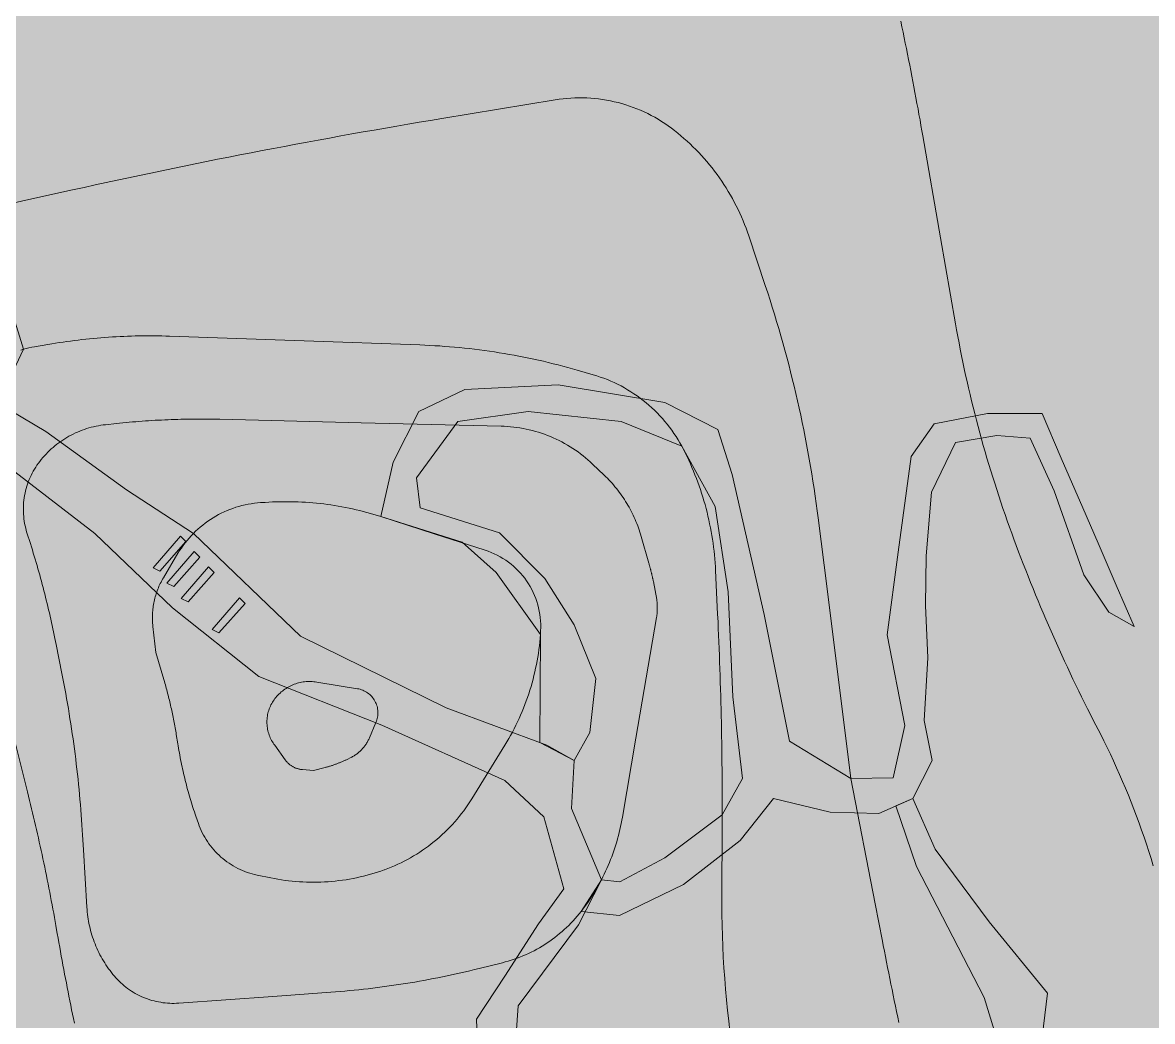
# Model space of a CAD drawing. Header units: metres. Extents: x 68582 to 69192, y 19191 to 19633.
# Drawn here: x 68859.64 to 68888.46, y 19344.34 to 19369.8 of the extents above; entities that cross this region are included whole.
import ezdxf

# ---------------------------------------------------------------- set-up
doc = ezdxf.new("R2010")
doc.units = ezdxf.units.M
doc.layers.get('0').update_dxf_attribs({"lineweight": 15})
doc.layers.add('Kasvillisuus', color=7, linetype='Continuous', lineweight=5)
doc.layers.add('None', color=7, linetype='Continuous', lineweight=5)

msp = doc.modelspace()

# ---------------------------------------------------------------- hatches: boundary and pattern name
at = {"true_color": 0xd1f0d1, "transparency": 33554687}
msp.add_hatch(color=254, dxfattribs=at).paths.add_polyline_path([(68588.122, 19191.443), (69192.296, 19191.443), (69192.296, 19628.232), (68588.122, 19628.232)], flags=0)
at = {"layer": 'Kasvillisuus', "true_color": 0xffffff, "transparency": 33554687}
for points in [[(68858.682, 19372.712), (68858.95, 19368.858), (68858.819, 19364.203), (68859.667, 19361.473), (68859.007, 19360.102), (68860.232, 19359.373), (68862.296, 19357.89), (68863.997, 19356.777), (68866.732, 19354.156), (68870.444, 19352.332), (68873.015, 19351.378), (68873.714, 19350.99), (68873.639, 19349.761), (68874.405, 19347.949), (68873.819, 19346.799), (68872.278, 19344.732), (68872.204, 19343.636), (68872.845, 19342.728), (68872.591, 19341.578), (68871.793, 19341.761), (68871.941, 19342.51), (68871.257, 19343.484), (68871.219, 19344.392), (68871.941, 19345.488), (68872.797, 19346.821), (68873.447, 19347.718), (68872.939, 19349.553), (68871.941, 19350.479), (68868.808, 19351.889), (68865.666, 19353.129), (68863.468, 19354.884), (68861.483, 19356.777), (68859.025, 19358.665), (68857.524, 19360.125), (68857.716, 19363.158), (68857.168, 19364.708), (68856.19, 19365.697), (68856.927, 19367.682), (68857.028, 19369.409), (68856.783, 19372.194)], [(68887.347, 19354.771), (68887.993, 19354.403), (68887.535, 19355.46), (68887.074, 19356.527), (68886.681, 19357.434), (68886.135, 19358.697), (68885.643, 19359.832), (68884.254, 19359.832), (68882.893, 19359.572), (68882.309, 19358.737), (68881.972, 19356.303), (68881.689, 19354.196), (68882.141, 19351.877), (68881.85, 19350.545), (68880.77, 19350.53), (68879.201, 19351.479), (68878.557, 19354.71), (68877.738, 19358.28), (68877.378, 19359.427), (68876.023, 19360.113), (68873.306, 19360.567), (68870.925, 19360.45), (68869.748, 19359.882), (68869.09, 19358.596), (68868.781, 19357.207), (68870.854, 19356.553), (68871.721, 19355.779), (68872.849, 19354.2), (68872.838, 19351.444), (68873.714, 19350.99), (68874.112, 19351.705), (68874.266, 19353.083), (68873.714, 19354.446), (68872.959, 19355.626), (68871.807, 19356.792), (68869.779, 19357.434), (68869.687, 19358.198), (68870.744, 19359.635), (68872.535, 19359.882), (68874.909, 19359.635), (68876.456, 19359), (68877.31, 19357.467), (68877.634, 19355.289), (68877.757, 19352.609), (68878.002, 19350.53), (68877.486, 19349.605), (68876.023, 19348.505), (68874.878, 19347.892), (68874.405, 19347.949), (68873.888, 19347.138), (68874.863, 19347.035), (68876.501, 19347.831), (68877.941, 19348.949), (68878.798, 19350.021), (68880.237, 19349.669), (68881.478, 19349.638), (68882.351, 19350.021), (68882.841, 19350.99), (68882.637, 19352.004), (68882.733, 19353.604), (68882.672, 19354.936), (68882.687, 19356.207), (68882.825, 19357.83), (68883.437, 19359.099), (68884.494, 19359.27), (68885.337, 19359.208), (68885.949, 19357.861), (68886.707, 19355.719)], [(68883.534, 19330.867), (68884.434, 19329.712), (68886.043, 19329.741), (68886.35, 19331.686), (68886.272, 19335.091), (68885.594, 19340.284), (68884.164, 19344.949), (68882.44, 19348.287), (68881.914, 19349.829), (68882.351, 19350.021), (68882.917, 19348.73), (68884.294, 19346.875), (68885.782, 19345.06), (68885.51, 19342.817), (68886.307, 19339.813), (68887.223, 19336.33), (68888.001, 19334.601), (68889.326, 19336.474), (68891.168, 19338.226), (68891.228, 19338.202), (68891.214, 19336.56), (68889.845, 19335.292), (68888.606, 19333.852), (68888.03, 19330.867), (68887.713, 19326.591), (68887.891, 19321.705), (68886.542, 19320.527), (68886.301, 19323.248), (68886.042, 19326.821), (68885.091, 19328.55), (68883.534, 19329.564), (68882.612, 19331.069)]]:
    msp.add_hatch(color=7, dxfattribs=at).paths.add_polyline_path(points, flags=0)
at = {"layer": 'None', "linetype": 'Continuous', "lineweight": 0, "true_color": 0xffffff, "transparency": 33554687}
msp.add_hatch(color=7, dxfattribs=at).paths.add_polyline_path([(68879.399, 19311.633), (68877.798, 19310.371), (68875.792, 19308.805), (68875.183, 19308.335), (68868.104, 19303.063), (68867.094, 19302.335), (68865.513, 19301.236), (68863.895, 19300.192), (68862.242, 19299.205), (68860.556, 19298.275), (68858.839, 19297.403), (68856.656, 19296.384), (68854.442, 19295.434), (68852.198, 19294.554), (68849.929, 19293.745), (68849.864, 19293.723), (68845.214, 19292.203), (68840.531, 19290.782), (68838.893, 19290.304), (68827.439, 19286.983), (68826.59, 19286.739), (68821.688, 19285.417), (68816.744, 19284.263), (68815.47, 19283.988), (68814.416, 19283.778), (68813.356, 19283.6), (68812.292, 19283.453), (68811.223, 19283.34), (68810.152, 19283.258), (68809.079, 19283.209), (68808.004, 19283.193), (68805.891, 19283.193), (68805.754, 19283.195), (68805.617, 19283.202), (68805.481, 19283.214), (68805.345, 19283.23), (68805.209, 19283.251), (68805.075, 19283.277), (68804.941, 19283.307), (68804.809, 19283.342), (68804.677, 19283.381), (68804.548, 19283.425), (68804.419, 19283.473), (68804.293, 19283.525), (68804.168, 19283.582), (68804.045, 19283.643), (68803.925, 19283.708), (68803.807, 19283.777), (68803.691, 19283.85), (68803.578, 19283.927), (68803.467, 19284.008), (68803.359, 19284.093), (68803.254, 19284.181), (68803.153, 19284.273), (68803.054, 19284.368), (68802.592, 19284.844), (68802.145, 19285.334), (68801.712, 19285.837), (68801.295, 19286.353), (68800.893, 19286.881), (68800.674, 19287.178), (68800.48, 19287.45), (68800.295, 19287.729), (68800.119, 19288.013), (68799.953, 19288.303), (68799.795, 19288.598), (68799.648, 19288.897), (68799.51, 19289.202), (68799.382, 19289.511), (68799.264, 19289.823), (68799.156, 19290.14), (68799.059, 19290.46), (68798.971, 19290.782), (68797.019, 19298.503), (68795.08, 19298.013), (68797.062, 19290.175), (68797.161, 19289.809), (68797.271, 19289.446), (68797.394, 19289.088), (68797.527, 19288.733), (68797.672, 19288.383), (68797.829, 19288.038), (68797.996, 19287.698), (68798.174, 19287.364), (68798.363, 19287.035), (68798.563, 19286.713), (68798.773, 19286.398), (68798.992, 19286.089), (68799.082, 19285.967), (68799.602, 19285.284), (68800.142, 19284.616), (68800.702, 19283.965), (68801.282, 19283.331), (68801.88, 19282.714), (68802.007, 19282.591), (68802.139, 19282.472), (68802.274, 19282.358), (68802.414, 19282.248), (68802.557, 19282.144), (68802.704, 19282.044), (68802.854, 19281.949), (68803.007, 19281.86), (68803.163, 19281.775), (68803.321, 19281.696), (68803.483, 19281.623), (68803.647, 19281.555), (68803.813, 19281.493), (68803.981, 19281.436), (68804.151, 19281.386), (68804.322, 19281.341), (68804.495, 19281.302), (68804.67, 19281.269), (68804.845, 19281.241), (68805.021, 19281.22), (68805.198, 19281.205), (68805.375, 19281.196), (68805.552, 19281.193), (68807.697, 19281.193), (68808.919, 19281.212), (68810.141, 19281.267), (68811.36, 19281.36), (68812.576, 19281.489), (68813.787, 19281.656), (68814.993, 19281.859), (68816.192, 19282.098), (68817.096, 19282.293), (68822.18, 19283.474), (68827.223, 19284.816), (68827.979, 19285.03), (68839.523, 19288.35), (68841.061, 19288.799), (68845.823, 19290.25), (68850.549, 19291.815), (68852.887, 19292.661), (68855.198, 19293.576), (68857.481, 19294.56), (68859.732, 19295.613), (68861.503, 19296.512), (68863.242, 19297.472), (68864.947, 19298.49), (68866.616, 19299.567), (68868.246, 19300.7), (68869.221, 19301.403), (68874.194, 19305.069), (68879.086, 19308.84), (68880, 19309.56), (68880, 19309.552), (68880.367, 19309.849), (68880.637, 19310.062), (68880.634, 19310.066), (68880.638, 19310.069), (68887.29, 19315.91), (68893.09, 19323.03), (68893.83, 19325.93), (68893.21, 19337.69), (68892.49, 19348.09), (68892.03, 19350.11), (68888.65, 19357.92), (68887.12, 19378.3), (68885.126, 19378.15), (68886.681, 19357.434), (68890.121, 19349.485), (68890.506, 19347.797), (68891.214, 19337.569), (68891.817, 19326.129), (68891.261, 19323.951), (68885.845, 19317.303), (68881.465, 19313.457), (68880.681, 19313.245), (68876.686, 19315.146), (68863.424, 19324.347), (68855.05, 19328.678), (68851.745, 19329.863), (68851.07, 19327.98), (68854.25, 19326.84), (68862.39, 19322.63), (68862.85, 19322.311), (68862.718, 19321.246), (68863.869, 19321.246), (68863.951, 19321.547), (68875.68, 19313.41), (68879.4, 19311.64), (68879.48, 19311.539), (68879.475, 19311.537)], flags=0)

# ---------------------------------------------------------------- linework, layer by layer
at = {"layer": 'Kasvillisuus', "color": 7, "true_color": 0xffffff, "transparency": 33554687}
for points in [[(68858.819, 19364.203), (68859.667, 19361.473), (68859.007, 19360.102), (68860.232, 19359.373), (68862.296, 19357.89), (68863.997, 19356.777), (68866.732, 19354.156), (68870.444, 19352.332), (68873.015, 19351.378), (68873.714, 19350.99), (68873.639, 19349.761), (68874.405, 19347.949), (68873.819, 19346.799), (68872.278, 19344.732), (68872.204, 19343.636)], [(68871.257, 19343.484), (68871.219, 19344.392), (68871.941, 19345.488), (68872.797, 19346.821), (68873.447, 19347.718), (68872.939, 19349.553), (68871.941, 19350.479), (68868.808, 19351.889), (68865.666, 19353.129), (68863.468, 19354.884), (68861.483, 19356.777), (68859.025, 19358.665)], [(68886.301, 19323.248), (68886.042, 19326.821), (68885.091, 19328.55), (68883.534, 19329.564), (68882.612, 19331.069), (68883.534, 19330.867), (68884.434, 19329.712), (68886.043, 19329.741), (68886.35, 19331.686), (68886.272, 19335.091), (68885.594, 19340.284), (68884.164, 19344.949), (68882.44, 19348.287), (68881.914, 19349.829), (68882.351, 19350.021), (68882.917, 19348.73), (68884.294, 19346.875), (68885.782, 19345.06), (68885.51, 19342.817), (68886.307, 19339.813), (68887.223, 19336.33), (68888.001, 19334.601), (68889.326, 19336.474)]]:
    msp.add_lwpolyline(points, dxfattribs=at)
msp.add_lwpolyline([(68887.347, 19354.771), (68887.993, 19354.403), (68887.535, 19355.46), (68887.074, 19356.527), (68886.681, 19357.434), (68886.135, 19358.697), (68885.643, 19359.832), (68884.254, 19359.832), (68882.893, 19359.572), (68882.309, 19358.737), (68881.972, 19356.303), (68881.689, 19354.196), (68882.141, 19351.877), (68881.85, 19350.545), (68880.77, 19350.53), (68879.201, 19351.479), (68878.557, 19354.71), (68877.738, 19358.28), (68877.378, 19359.427), (68876.023, 19360.113), (68873.306, 19360.567), (68870.925, 19360.45), (68869.748, 19359.882), (68869.09, 19358.596), (68868.781, 19357.207), (68870.854, 19356.553), (68871.721, 19355.779), (68872.849, 19354.2), (68872.838, 19351.444), (68873.714, 19350.99), (68874.112, 19351.705), (68874.266, 19353.083), (68873.714, 19354.446), (68872.959, 19355.626), (68871.807, 19356.792), (68869.779, 19357.434), (68869.687, 19358.198), (68870.744, 19359.635), (68872.535, 19359.882), (68874.909, 19359.635), (68876.456, 19359), (68877.31, 19357.467), (68877.634, 19355.289), (68877.757, 19352.609), (68878.002, 19350.53), (68877.486, 19349.605), (68876.023, 19348.505), (68874.878, 19347.892), (68874.405, 19347.949), (68873.888, 19347.138), (68874.863, 19347.035), (68876.501, 19347.831), (68877.941, 19348.949), (68878.798, 19350.021), (68880.237, 19349.669), (68881.478, 19349.638), (68882.351, 19350.021), (68882.841, 19350.99), (68882.637, 19352.004), (68882.733, 19353.604), (68882.672, 19354.936), (68882.687, 19356.207), (68882.825, 19357.83), (68883.437, 19359.099), (68884.494, 19359.27), (68885.337, 19359.208), (68885.949, 19357.861), (68886.707, 19355.719)], close=True, dxfattribs=at)
at = {"layer": 'None', "color": 7, "linetype": 'Continuous', "lineweight": 5, "transparency": 33554687}
for points in [[(68882.041, 19369.833), (68882.07, 19369.694), (68882.099, 19369.554), (68882.128, 19369.415), (68882.156, 19369.275), (68882.184, 19369.137), (68882.212, 19368.997), (68882.24, 19368.857), (68882.268, 19368.717), (68882.295, 19368.577), (68882.322, 19368.437), (68882.349, 19368.297), (68882.375, 19368.159), (68882.402, 19368.019), (68882.428, 19367.879), (68882.454, 19367.738), (68882.48, 19367.598), (68882.505, 19367.458), (68882.531, 19367.318), (68882.555, 19367.179), (68882.58, 19367.038), (68882.601, 19366.916), (68883.055, 19364.315), (68883.437, 19362.125), (68883.465, 19361.966), (68883.495, 19361.801), (68883.526, 19361.636), (68883.558, 19361.471), (68883.591, 19361.306), (68883.625, 19361.142), (68883.659, 19360.977), (68883.695, 19360.813), (68883.731, 19360.649), (68883.769, 19360.485), (68883.807, 19360.322), (68883.846, 19360.158), (68883.886, 19359.995), (68883.927, 19359.832), (68883.969, 19359.669), (68884.011, 19359.506), (68884.055, 19359.344), (68884.099, 19359.182), (68884.145, 19359.02), (68884.191, 19358.859), (68884.238, 19358.697), (68884.286, 19358.536), (68884.335, 19358.375), (68884.384, 19358.215), (68884.435, 19358.055), (68884.486, 19357.895), (68884.538, 19357.735), (68884.592, 19357.575), (68884.646, 19357.416), (68884.7, 19357.258), (68884.756, 19357.099), (68884.815, 19356.935), (68884.869, 19356.785), (68884.927, 19356.627), (68884.986, 19356.469), (68885.045, 19356.312), (68885.105, 19356.154), (68885.165, 19355.998), (68885.227, 19355.841), (68885.289, 19355.684), (68885.351, 19355.528), (68885.414, 19355.372), (68885.477, 19355.216), (68885.542, 19355.061), (68885.606, 19354.906), (68885.672, 19354.75), (68885.738, 19354.595), (68885.805, 19354.441), (68885.872, 19354.287), (68885.94, 19354.133), (68886.009, 19353.979), (68886.077, 19353.826), (68886.147, 19353.673), (68886.218, 19353.52), (68886.289, 19353.368), (68886.36, 19353.215), (68886.432, 19353.063), (68886.505, 19352.911), (68886.578, 19352.76), (68886.652, 19352.609), (68886.727, 19352.458), (68886.802, 19352.308), (68886.878, 19352.157), (68886.958, 19352.001), (68887.13, 19351.665), (68887.218, 19351.492), (68887.302, 19351.321), (68887.385, 19351.15), (68887.466, 19350.977), (68887.545, 19350.804), (68887.623, 19350.63), (68887.699, 19350.455), (68887.773, 19350.28), (68887.846, 19350.104), (68887.917, 19349.927), (68887.986, 19349.749), (68888.054, 19349.571), (68888.119, 19349.392), (68888.184, 19349.213), (68888.246, 19349.033), (68888.307, 19348.852), (68888.366, 19348.671), (68888.423, 19348.489), (68888.478, 19348.307)], [(68857.168, 19364.708), (68860.875, 19365.525), (68861.212, 19365.599), (68861.49, 19365.661), (68861.773, 19365.723), (68862.056, 19365.784), (68862.342, 19365.845), (68862.625, 19365.905), (68862.909, 19365.965), (68863.192, 19366.024), (68863.478, 19366.084), (68863.762, 19366.142), (68864.046, 19366.2), (68864.33, 19366.257), (68864.616, 19366.315), (68864.901, 19366.371), (68865.185, 19366.427), (68865.469, 19366.482), (68865.756, 19366.538), (68866.041, 19366.592), (68866.325, 19366.646), (68866.612, 19366.7), (68866.897, 19366.754), (68867.182, 19366.806), (68867.467, 19366.858), (68867.755, 19366.91), (68868.04, 19366.961), (68868.325, 19367.012), (68868.61, 19367.062), (68868.898, 19367.113), (68869.184, 19367.162), (68869.469, 19367.21), (68869.755, 19367.259), (68870.043, 19367.307), (68870.335, 19367.355), (68873.226, 19367.831), (68873.326, 19367.846), (68873.427, 19367.859), (68873.527, 19367.869), (68873.628, 19367.876), (68873.729, 19367.881), (68873.83, 19367.883), (68873.931, 19367.882), (68874.032, 19367.879), (68874.133, 19367.873), (68874.234, 19367.865), (68874.334, 19367.854), (68874.434, 19367.84), (68874.534, 19367.824), (68874.633, 19367.806), (68874.732, 19367.784), (68874.83, 19367.76), (68874.928, 19367.734), (68875.025, 19367.705), (68875.121, 19367.674), (68875.216, 19367.64), (68875.31, 19367.603), (68875.404, 19367.565), (68875.496, 19367.523), (68875.587, 19367.48), (68875.677, 19367.434), (68875.766, 19367.386), (68875.854, 19367.335), (68875.94, 19367.283), (68876.025, 19367.228), (68876.108, 19367.17), (68876.19, 19367.111), (68876.27, 19367.05), (68876.352, 19366.984), (68876.432, 19366.918), (68876.511, 19366.85), (68876.589, 19366.78), (68876.665, 19366.709), (68876.74, 19366.637), (68876.814, 19366.564), (68876.887, 19366.489), (68876.958, 19366.412), (68877.027, 19366.335), (68877.095, 19366.256), (68877.162, 19366.176), (68877.228, 19366.095), (68877.291, 19366.012), (68877.354, 19365.929), (68877.414, 19365.844), (68877.474, 19365.758), (68877.531, 19365.671), (68877.587, 19365.584), (68877.642, 19365.495), (68877.695, 19365.405), (68877.746, 19365.314), (68877.795, 19365.222), (68877.843, 19365.13), (68877.889, 19365.036), (68877.934, 19364.942), (68877.976, 19364.847), (68878.017, 19364.751), (68878.056, 19364.654), (68878.094, 19364.557), (68878.129, 19364.459), (68878.163, 19364.362), (68878.585, 19363.095), (68878.647, 19362.908), (68878.705, 19362.727), (68878.762, 19362.546), (68878.819, 19362.364), (68878.874, 19362.183), (68878.928, 19362.001), (68878.98, 19361.818), (68879.032, 19361.635), (68879.083, 19361.452), (68879.132, 19361.268), (68879.181, 19361.084), (68879.228, 19360.9), (68879.274, 19360.716), (68879.319, 19360.531), (68879.363, 19360.346), (68879.405, 19360.16), (68879.447, 19359.975), (68879.487, 19359.789), (68879.527, 19359.603), (68879.565, 19359.417), (68879.602, 19359.23), (68879.638, 19359.044), (68879.672, 19358.857), (68879.706, 19358.669), (68879.738, 19358.482), (68879.77, 19358.294), (68879.8, 19358.107), (68879.829, 19357.919), (68879.856, 19357.731), (68879.883, 19357.542), (68879.909, 19357.354), (68879.932, 19357.172), (68880.16, 19355.365), (68880.77, 19350.53), (68881.39, 19347.33), (68881.574, 19346.379), (68881.595, 19346.271), (68881.622, 19346.131), (68881.65, 19345.99), (68881.677, 19345.85), (68881.705, 19345.71), (68881.733, 19345.57), (68881.761, 19345.428), (68881.789, 19345.288), (68881.818, 19345.148), (68881.846, 19345.008), (68881.875, 19344.868), (68881.903, 19344.728), (68881.933, 19344.586), (68881.962, 19344.446), (68881.991, 19344.306)], [(68859.599, 19361.452), (68859.667, 19361.473), (68859.736, 19361.491), (68859.805, 19361.508), (68859.875, 19361.523), (68859.945, 19361.536), (68860.29, 19361.595), (68860.386, 19361.611), (68860.481, 19361.627), (68860.578, 19361.642), (68860.674, 19361.656), (68860.77, 19361.67), (68860.867, 19361.683), (68860.963, 19361.695), (68861.06, 19361.707), (68861.157, 19361.718), (68861.253, 19361.729), (68861.35, 19361.739), (68861.447, 19361.748), (68861.544, 19361.757), (68861.641, 19361.765), (68861.738, 19361.773), (68861.835, 19361.78), (68861.932, 19361.786), (68862.029, 19361.792), (68862.127, 19361.797), (68862.224, 19361.801), (68862.321, 19361.805), (68862.418, 19361.808), (68862.516, 19361.811), (68862.613, 19361.812), (68862.711, 19361.814), (68862.808, 19361.814), (68862.905, 19361.814), (68863.002, 19361.814), (68863.1, 19361.813), (68863.197, 19361.811), (68863.294, 19361.808), (68863.392, 19361.805), (68866.825, 19361.685), (68869.77, 19361.582), (68869.898, 19361.577), (68870.025, 19361.571), (68870.153, 19361.564), (68870.28, 19361.556), (68870.407, 19361.547), (68870.534, 19361.537), (68870.661, 19361.526), (68870.788, 19361.515), (68870.915, 19361.502), (68871.042, 19361.488), (68871.169, 19361.473), (68871.295, 19361.458), (68871.422, 19361.441), (68871.548, 19361.423), (68871.674, 19361.404), (68871.8, 19361.385), (68871.926, 19361.364), (68872.052, 19361.343), (68872.177, 19361.32), (68872.303, 19361.297), (68872.428, 19361.272), (68872.553, 19361.247), (68872.678, 19361.22), (68872.802, 19361.193), (68872.927, 19361.165), (68873.051, 19361.135), (68873.175, 19361.105), (68873.298, 19361.074), (68873.422, 19361.042), (68873.545, 19361.009), (68873.668, 19360.975), (68873.79, 19360.94), (68874.192, 19360.824), (68874.284, 19360.796), (68874.376, 19360.765), (68874.466, 19360.733), (68874.556, 19360.698), (68874.645, 19360.661), (68874.733, 19360.621), (68874.819, 19360.579), (68874.905, 19360.536), (68874.99, 19360.489), (68875.073, 19360.441), (68875.155, 19360.391), (68875.236, 19360.338), (68875.315, 19360.284), (68875.393, 19360.227), (68875.469, 19360.169), (68875.544, 19360.109), (68875.618, 19360.046), (68875.69, 19359.982), (68875.76, 19359.916), (68875.828, 19359.848), (68875.895, 19359.779), (68875.96, 19359.708), (68876.023, 19359.635), (68876.084, 19359.561), (68876.143, 19359.485), (68876.2, 19359.407), (68876.255, 19359.328), (68876.309, 19359.248), (68876.36, 19359.167), (68876.409, 19359.084), (68876.456, 19359), (68876.5, 19358.915), (68876.546, 19358.824), (68876.589, 19358.733), (68876.632, 19358.642), (68876.673, 19358.551), (68876.713, 19358.459), (68876.752, 19358.366), (68876.79, 19358.273), (68876.827, 19358.179), (68876.862, 19358.085), (68876.896, 19357.99), (68876.928, 19357.895), (68876.96, 19357.8), (68876.99, 19357.704), (68877.019, 19357.608), (68877.047, 19357.511), (68877.073, 19357.414), (68877.098, 19357.317), (68877.122, 19357.219), (68877.144, 19357.121), (68877.165, 19357.023), (68877.185, 19356.924), (68877.204, 19356.826), (68877.221, 19356.727), (68877.237, 19356.627), (68877.252, 19356.528), (68877.265, 19356.428), (68877.277, 19356.328), (68877.288, 19356.229), (68877.297, 19356.128), (68877.305, 19356.028), (68877.312, 19355.928), (68877.317, 19355.829), (68877.37, 19354.72), (68877.379, 19354.525), (68877.387, 19354.353), (68877.394, 19354.181), (68877.401, 19354.01), (68877.408, 19353.84), (68877.415, 19353.668), (68877.421, 19353.497), (68877.427, 19353.325), (68877.432, 19353.153), (68877.438, 19352.983), (68877.443, 19352.811), (68877.448, 19352.64), (68877.452, 19352.468), (68877.457, 19352.296), (68877.46, 19352.126), (68877.464, 19351.954), (68877.468, 19351.783), (68877.471, 19351.611), (68877.473, 19351.439), (68877.476, 19351.269), (68877.478, 19351.097), (68877.48, 19350.926), (68877.482, 19350.754), (68877.483, 19350.582), (68877.484, 19350.412), (68877.485, 19350.24), (68877.486, 19350.068), (68877.486, 19349.897), (68877.486, 19349.775), (68877.486, 19349.605), (68877.485, 19349.433), (68877.484, 19349.237), (68877.475, 19347.595), (68877.475, 19347.33), (68877.477, 19347.058), (68877.482, 19346.786), (68877.49, 19346.514), (68877.501, 19346.243), (68877.514, 19345.972), (68877.53, 19345.7), (68877.549, 19345.429), (68877.57, 19345.158), (68877.594, 19344.888), (68877.621, 19344.617), (68877.651, 19344.347), (68877.683, 19344.077)], [(68860.962, 19344.293), (68860.938, 19344.407), (68860.915, 19344.521), (68860.892, 19344.635), (68860.869, 19344.749), (68860.847, 19344.863), (68860.824, 19344.976), (68860.802, 19345.09), (68860.78, 19345.204), (68860.758, 19345.318), (68860.736, 19345.432), (68860.715, 19345.545), (68860.693, 19345.66), (68860.672, 19345.774), (68860.65, 19345.888), (68860.629, 19346.003), (68860.608, 19346.117), (68860.588, 19346.23), (68860.567, 19346.345), (68860.547, 19346.459), (68860.527, 19346.574), (68860.51, 19346.67), (68860.49, 19346.783), (68860.473, 19346.88), (68860.454, 19346.988), (68860.435, 19347.095), (68860.415, 19347.202), (68860.395, 19347.309), (68860.375, 19347.416), (68860.355, 19347.523), (68860.334, 19347.63), (68860.314, 19347.736), (68860.293, 19347.843), (68860.271, 19347.95), (68860.25, 19348.057), (68860.228, 19348.164), (68860.206, 19348.271), (68860.184, 19348.377), (68860.161, 19348.484), (68860.138, 19348.59), (68860.115, 19348.696), (68860.092, 19348.803), (68860.069, 19348.909), (68860.045, 19349.015), (68860.021, 19349.121), (68859.997, 19349.228), (68859.972, 19349.334), (68859.947, 19349.44), (68859.923, 19349.546), (68859.897, 19349.651), (68859.872, 19349.757), (68859.846, 19349.863), (68859.82, 19349.969), (68859.794, 19350.075), (68859.765, 19350.19), (68859.398, 19351.648)]]:
    msp.add_lwpolyline(points, dxfattribs=at)
for points in [[(68875.78, 19355.32), (68875.815, 19355.09), (68875.817, 19355.075), (68875.819, 19355.061), (68875.821, 19355.047), (68875.823, 19355.032), (68875.824, 19355.018), (68875.825, 19355.004), (68875.827, 19354.989), (68875.828, 19354.975), (68875.829, 19354.961), (68875.83, 19354.946), (68875.83, 19354.932), (68875.831, 19354.917), (68875.831, 19354.903), (68875.831, 19354.889), (68875.831, 19354.874), (68875.831, 19354.86), (68875.831, 19354.846), (68875.831, 19354.832), (68875.83, 19354.817), (68875.83, 19354.803), (68875.829, 19354.788), (68875.828, 19354.774), (68875.827, 19354.76), (68875.826, 19354.745), (68875.824, 19354.731), (68875.823, 19354.717), (68875.821, 19354.702), (68875.819, 19354.688), (68875.818, 19354.674), (68875.815, 19354.659), (68875.813, 19354.645), (68875.811, 19354.631), (68875.285, 19351.555), (68874.941, 19349.542), (68874.927, 19349.464), (68874.912, 19349.385), (68874.895, 19349.307), (68874.878, 19349.228), (68874.859, 19349.15), (68874.839, 19349.072), (68874.818, 19348.994), (68874.796, 19348.917), (68874.772, 19348.84), (68874.748, 19348.763), (68874.722, 19348.687), (68874.696, 19348.611), (68874.668, 19348.536), (68874.639, 19348.461), (68874.609, 19348.386), (68874.577, 19348.312), (68874.545, 19348.239), (68874.512, 19348.165), (68874.477, 19348.093), (68874.442, 19348.021), (68874.405, 19347.949), (68874.368, 19347.878), (68874.329, 19347.807), (68874.289, 19347.737), (68874.249, 19347.668), (68874.207, 19347.599), (68874.164, 19347.531), (68874.12, 19347.464), (68874.076, 19347.397), (68874.03, 19347.331), (68873.983, 19347.265), (68873.935, 19347.2), (68873.888, 19347.138), (68873.838, 19347.076), (68873.788, 19347.016), (68873.736, 19346.956), (68873.683, 19346.898), (68873.629, 19346.841), (68873.574, 19346.785), (68873.517, 19346.73), (68873.459, 19346.677), (68873.4, 19346.625), (68873.34, 19346.574), (68873.279, 19346.524), (68873.217, 19346.476), (68873.154, 19346.429), (68873.09, 19346.383), (68873.025, 19346.339), (68872.959, 19346.296), (68872.892, 19346.254), (68872.824, 19346.214), (68872.755, 19346.176), (68872.686, 19346.139), (68872.616, 19346.103), (68872.545, 19346.069), (68872.473, 19346.037), (68872.401, 19346.006), (68872.328, 19345.976), (68872.254, 19345.948), (68872.18, 19345.922), (68872.105, 19345.897), (68872.03, 19345.874), (68871.954, 19345.853), (68871.878, 19345.833), (68871.285, 19345.685), (68871.169, 19345.656), (68871.053, 19345.628), (68870.936, 19345.601), (68870.819, 19345.574), (68870.702, 19345.548), (68870.585, 19345.522), (68870.468, 19345.497), (68870.351, 19345.473), (68870.233, 19345.45), (68870.116, 19345.427), (68869.998, 19345.404), (68869.88, 19345.382), (68869.762, 19345.361), (68869.644, 19345.341), (68869.526, 19345.321), (68869.408, 19345.302), (68869.289, 19345.283), (68869.171, 19345.265), (68869.052, 19345.248), (68868.933, 19345.231), (68868.814, 19345.215), (68868.696, 19345.2), (68868.577, 19345.185), (68868.458, 19345.171), (68868.338, 19345.158), (68868.219, 19345.145), (68868.1, 19345.133), (68867.981, 19345.121), (68867.861, 19345.11), (68867.742, 19345.1), (68867.622, 19345.091), (68867.503, 19345.082), (68866.025, 19344.975), (68863.624, 19344.802), (68863.567, 19344.798), (68863.509, 19344.797), (68863.451, 19344.797), (68863.394, 19344.799), (68863.336, 19344.802), (68863.279, 19344.807), (68863.222, 19344.814), (68863.164, 19344.823), (68863.108, 19344.833), (68863.051, 19344.845), (68862.995, 19344.858), (68862.94, 19344.873), (68862.884, 19344.89), (68862.83, 19344.908), (68862.776, 19344.928), (68862.722, 19344.95), (68862.669, 19344.973), (68862.617, 19344.998), (68862.566, 19345.024), (68862.515, 19345.051), (68862.466, 19345.08), (68862.417, 19345.111), (68862.369, 19345.143), (68862.322, 19345.176), (68862.276, 19345.211), (68862.231, 19345.247), (68862.187, 19345.285), (68862.144, 19345.323), (68862.102, 19345.363), (68862.062, 19345.404), (68862.023, 19345.447), (68861.985, 19345.49), (68861.946, 19345.536), (68861.909, 19345.584), (68861.872, 19345.631), (68861.837, 19345.68), (68861.802, 19345.729), (68861.768, 19345.779), (68861.736, 19345.829), (68861.704, 19345.881), (68861.674, 19345.932), (68861.644, 19345.985), (68861.616, 19346.038), (68861.589, 19346.091), (68861.562, 19346.145), (68861.537, 19346.2), (68861.513, 19346.255), (68861.49, 19346.311), (68861.468, 19346.367), (68861.448, 19346.423), (68861.428, 19346.48), (68861.41, 19346.537), (68861.393, 19346.595), (68861.377, 19346.653), (68861.362, 19346.711), (68861.348, 19346.77), (68861.335, 19346.829), (68861.324, 19346.888), (68861.314, 19346.947), (68861.305, 19347.006), (68861.297, 19347.066), (68861.291, 19347.126), (68861.285, 19347.186), (68861.281, 19347.245), (68861.195, 19348.71), (68861.172, 19349.094), (68861.165, 19349.216), (68861.157, 19349.345), (68861.148, 19349.475), (68861.138, 19349.604), (68861.128, 19349.734), (68861.117, 19349.863), (68861.106, 19349.993), (68861.094, 19350.122), (68861.082, 19350.251), (68861.069, 19350.38), (68861.056, 19350.509), (68861.042, 19350.639), (68861.027, 19350.768), (68861.012, 19350.897), (68860.996, 19351.025), (68860.98, 19351.154), (68860.963, 19351.283), (68860.946, 19351.411), (68860.928, 19351.54), (68860.91, 19351.669), (68860.891, 19351.797), (68860.872, 19351.925), (68860.851, 19352.053), (68860.831, 19352.182), (68860.81, 19352.31), (68860.788, 19352.438), (68860.766, 19352.566), (68860.743, 19352.694), (68860.72, 19352.821), (68860.696, 19352.949), (68860.671, 19353.076), (68860.645, 19353.21), (68860.499, 19353.944), (68860.484, 19354.021), (68860.467, 19354.102), (68860.451, 19354.183), (68860.433, 19354.265), (68860.416, 19354.346), (68860.398, 19354.427), (68860.38, 19354.508), (68860.362, 19354.59), (68860.344, 19354.671), (68860.325, 19354.752), (68860.306, 19354.832), (68860.286, 19354.913), (68860.267, 19354.994), (68860.247, 19355.075), (68860.227, 19355.156), (68860.206, 19355.236), (68860.185, 19355.317), (68860.164, 19355.397), (68860.143, 19355.478), (68860.122, 19355.558), (68860.1, 19355.638), (68860.078, 19355.718), (68860.055, 19355.798), (68860.033, 19355.878), (68860.01, 19355.958), (68859.986, 19356.038), (68859.963, 19356.118), (68859.939, 19356.198), (68859.915, 19356.277), (68859.891, 19356.357), (68859.866, 19356.436), (68859.84, 19356.52), (68859.754, 19356.794), (68859.736, 19356.852), (68859.721, 19356.91), (68859.707, 19356.969), (68859.695, 19357.028), (68859.685, 19357.087), (68859.677, 19357.146), (68859.67, 19357.206), (68859.666, 19357.266), (68859.663, 19357.326), (68859.662, 19357.386), (68859.662, 19357.445), (68859.665, 19357.505), (68859.669, 19357.565), (68859.675, 19357.625), (68859.683, 19357.685), (68859.693, 19357.744), (68859.704, 19357.803), (68859.718, 19357.862), (68859.733, 19357.92), (68859.749, 19357.978), (68859.768, 19358.035), (68859.788, 19358.092), (68859.81, 19358.148), (68859.834, 19358.203), (68859.859, 19358.257), (68859.886, 19358.311), (68859.914, 19358.364), (68859.944, 19358.416), (68859.976, 19358.467), (68860.009, 19358.517), (68860.044, 19358.567), (68860.08, 19358.615), (68860.118, 19358.663), (68860.158, 19358.71), (68860.199, 19358.757), (68860.241, 19358.802), (68860.284, 19358.846), (68860.328, 19358.889), (68860.373, 19358.931), (68860.419, 19358.972), (68860.467, 19359.011), (68860.515, 19359.05), (68860.564, 19359.087), (68860.614, 19359.123), (68860.665, 19359.158), (68860.717, 19359.191), (68860.77, 19359.223), (68860.824, 19359.254), (68860.878, 19359.283), (68860.933, 19359.311), (68860.988, 19359.338), (68861.045, 19359.363), (68861.102, 19359.387), (68861.159, 19359.409), (68861.217, 19359.43), (68861.276, 19359.449), (68861.335, 19359.467), (68861.394, 19359.484), (68861.454, 19359.499), (68861.515, 19359.512), (68861.575, 19359.524), (68861.636, 19359.534), (68861.697, 19359.543), (68861.758, 19359.55), (68862.035, 19359.58), (68862.117, 19359.588), (68862.199, 19359.597), (68862.281, 19359.605), (68862.363, 19359.612), (68862.445, 19359.619), (68862.528, 19359.626), (68862.61, 19359.633), (68862.692, 19359.639), (68862.775, 19359.645), (68862.857, 19359.651), (68862.939, 19359.656), (68863.022, 19359.661), (68863.104, 19359.665), (68863.187, 19359.669), (68863.269, 19359.673), (68863.352, 19359.677), (68863.434, 19359.68), (68863.516, 19359.683), (68863.599, 19359.685), (68863.681, 19359.688), (68863.764, 19359.689), (68863.847, 19359.691), (68863.929, 19359.692), (68864.012, 19359.693), (68864.094, 19359.694), (68864.177, 19359.694), (68864.259, 19359.694), (68864.342, 19359.693), (68864.424, 19359.692), (68864.507, 19359.691), (68864.589, 19359.69), (68864.672, 19359.688), (68868.275, 19359.6), (68871.846, 19359.513), (68871.927, 19359.51), (68872.007, 19359.505), (68872.088, 19359.499), (68872.168, 19359.49), (68872.248, 19359.48), (68872.328, 19359.468), (68872.408, 19359.454), (68872.487, 19359.438), (68872.566, 19359.42), (68872.644, 19359.401), (68872.722, 19359.379), (68872.8, 19359.356), (68872.877, 19359.332), (68872.953, 19359.305), (68873.028, 19359.277), (68873.103, 19359.247), (68873.178, 19359.215), (68873.251, 19359.181), (68873.324, 19359.146), (68873.396, 19359.109), (68873.467, 19359.071), (68873.537, 19359.03), (68873.606, 19358.989), (68873.674, 19358.945), (68873.741, 19358.901), (68873.808, 19358.854), (68873.873, 19358.806), (68873.937, 19358.757), (68873.999, 19358.706), (68874.061, 19358.654), (68874.121, 19358.6), (68874.18, 19358.545), (68874.475, 19358.263), (68874.517, 19358.223), (68874.558, 19358.182), (68874.598, 19358.14), (68874.637, 19358.098), (68874.676, 19358.055), (68874.714, 19358.012), (68874.751, 19357.967), (68874.788, 19357.923), (68874.824, 19357.877), (68874.859, 19357.831), (68874.893, 19357.785), (68874.926, 19357.738), (68874.959, 19357.69), (68874.991, 19357.642), (68875.022, 19357.593), (68875.052, 19357.544), (68875.082, 19357.494), (68875.11, 19357.444), (68875.138, 19357.394), (68875.165, 19357.343), (68875.191, 19357.291), (68875.216, 19357.239), (68875.241, 19357.187), (68875.264, 19357.134), (68875.287, 19357.081), (68875.309, 19357.027), (68875.33, 19356.973), (68875.349, 19356.919), (68875.369, 19356.865), (68875.387, 19356.81), (68875.404, 19356.755), (68875.42, 19356.7), (68875.614, 19356.021), (68875.619, 19356.005), (68875.623, 19355.991), (68875.627, 19355.976), (68875.631, 19355.962), (68875.635, 19355.947), (68875.639, 19355.933), (68875.643, 19355.918), (68875.646, 19355.904), (68875.65, 19355.889), (68875.654, 19355.875), (68875.658, 19355.86), (68875.662, 19355.846), (68875.665, 19355.831), (68875.669, 19355.817), (68875.673, 19355.802), (68875.676, 19355.788), (68875.68, 19355.773), (68875.684, 19355.758), (68875.687, 19355.744), (68875.691, 19355.729), (68875.694, 19355.715), (68875.698, 19355.7), (68875.701, 19355.685), (68875.704, 19355.671), (68875.708, 19355.656), (68875.711, 19355.641), (68875.714, 19355.627), (68875.718, 19355.612), (68875.721, 19355.597), (68875.724, 19355.583), (68875.727, 19355.568), (68875.73, 19355.555)], [(68863.04, 19353.74), (68862.965, 19354.405), (68862.961, 19354.446), (68862.958, 19354.486), (68862.955, 19354.526), (68862.953, 19354.566), (68862.953, 19354.607), (68862.953, 19354.646), (68862.953, 19354.686), (68862.955, 19354.727), (68862.957, 19354.767), (68862.961, 19354.807), (68862.965, 19354.847), (68862.97, 19354.887), (68862.975, 19354.927), (68862.982, 19354.967), (68862.989, 19355.007), (68862.997, 19355.046), (68863.006, 19355.086), (68863.016, 19355.125), (68863.026, 19355.164), (68863.037, 19355.203), (68863.05, 19355.241), (68863.062, 19355.279), (68863.076, 19355.317), (68863.09, 19355.355), (68863.106, 19355.392), (68863.121, 19355.43), (68863.138, 19355.466), (68863.155, 19355.503), (68863.174, 19355.539), (68863.193, 19355.574), (68863.212, 19355.61), (68863.233, 19355.645), (68863.605, 19356.27), (68863.647, 19356.338), (68863.691, 19356.405), (68863.737, 19356.471), (68863.786, 19356.535), (68863.836, 19356.598), (68863.888, 19356.659), (68863.942, 19356.719), (68863.997, 19356.777), (68864.055, 19356.834), (68864.114, 19356.888), (68864.174, 19356.941), (68864.236, 19356.992), (68864.3, 19357.041), (68864.365, 19357.088), (68864.432, 19357.133), (68864.5, 19357.176), (68864.569, 19357.217), (68864.639, 19357.256), (68864.711, 19357.293), (68864.784, 19357.327), (68864.857, 19357.359), (68864.932, 19357.39), (68865.007, 19357.417), (68865.083, 19357.443), (68865.16, 19357.466), (68865.238, 19357.487), (68865.316, 19357.506), (68865.395, 19357.522), (68865.474, 19357.535), (68865.554, 19357.547), (68865.634, 19357.556), (68865.714, 19357.562), (68865.83, 19357.57), (68865.923, 19357.576), (68866.017, 19357.58), (68866.11, 19357.583), (68866.203, 19357.586), (68866.297, 19357.587), (68866.39, 19357.587), (68866.484, 19357.586), (68866.577, 19357.584), (68866.671, 19357.581), (68866.764, 19357.577), (68866.857, 19357.571), (68866.951, 19357.565), (68867.044, 19357.557), (68867.137, 19357.549), (68867.23, 19357.539), (68867.323, 19357.528), (68867.415, 19357.516), (68867.508, 19357.503), (68867.6, 19357.489), (68867.693, 19357.473), (68867.785, 19357.457), (68867.876, 19357.44), (68867.968, 19357.421), (68868.059, 19357.402), (68868.151, 19357.381), (68868.242, 19357.359), (68868.332, 19357.337), (68868.423, 19357.313), (68868.513, 19357.288), (68868.602, 19357.262), (68868.692, 19357.235), (68868.781, 19357.207), (68870.14, 19356.77), (68871.438, 19356.353), (68871.518, 19356.325), (68871.596, 19356.295), (68871.673, 19356.261), (68871.748, 19356.224), (68871.822, 19356.184), (68871.894, 19356.141), (68871.965, 19356.095), (68872.033, 19356.047), (68872.1, 19355.995), (68872.164, 19355.941), (68872.226, 19355.884), (68872.285, 19355.825), (68872.342, 19355.763), (68872.397, 19355.699), (68872.448, 19355.633), (68872.498, 19355.565), (68872.544, 19355.495), (68872.587, 19355.423), (68872.627, 19355.349), (68872.664, 19355.274), (68872.699, 19355.197), (68872.729, 19355.119), (68872.757, 19355.04), (68872.782, 19354.959), (68872.803, 19354.878), (68872.82, 19354.796), (68872.835, 19354.713), (68872.846, 19354.63), (68872.853, 19354.546), (68872.857, 19354.462), (68872.858, 19354.379), (68872.855, 19354.295), (68872.849, 19354.2), (68872.842, 19354.104), (68872.833, 19354.008), (68872.822, 19353.912), (68872.81, 19353.816), (68872.797, 19353.72), (68872.782, 19353.625), (68872.766, 19353.53), (68872.748, 19353.435), (68872.728, 19353.34), (68872.708, 19353.246), (68872.685, 19353.152), (68872.662, 19353.059), (68872.636, 19352.965), (68872.61, 19352.873), (68872.582, 19352.78), (68872.552, 19352.688), (68872.521, 19352.597), (68872.489, 19352.506), (68872.455, 19352.416), (68872.42, 19352.326), (68872.383, 19352.236), (68872.345, 19352.148), (68872.306, 19352.059), (68872.265, 19351.972), (68872.223, 19351.885), (68872.179, 19351.799), (68872.134, 19351.713), (68872.088, 19351.629), (68872.041, 19351.545), (68871.992, 19351.461), (68871.941, 19351.378), (68871.535, 19350.72), (68871.096, 19350.009), (68871.048, 19349.933), (68870.998, 19349.857), (68870.946, 19349.782), (68870.892, 19349.708), (68870.837, 19349.635), (68870.781, 19349.564), (68870.723, 19349.493), (68870.663, 19349.424), (68870.603, 19349.356), (68870.54, 19349.29), (68870.477, 19349.225), (68870.412, 19349.161), (68870.345, 19349.098), (68870.278, 19349.037), (68870.209, 19348.977), (68870.139, 19348.919), (68870.067, 19348.863), (68869.995, 19348.807), (68869.921, 19348.754), (68869.846, 19348.702), (68869.771, 19348.651), (68869.694, 19348.602), (68869.616, 19348.555), (68869.537, 19348.509), (68869.457, 19348.465), (68869.376, 19348.423), (68869.295, 19348.382), (68869.212, 19348.343), (68869.129, 19348.306), (68869.045, 19348.27), (68868.961, 19348.237), (68868.875, 19348.205), (68868.867, 19348.202), (68868.78, 19348.171), (68868.693, 19348.143), (68868.606, 19348.115), (68868.518, 19348.089), (68868.429, 19348.065), (68868.34, 19348.042), (68868.251, 19348.02), (68868.161, 19348.001), (68868.072, 19347.982), (68867.981, 19347.966), (68867.891, 19347.95), (68867.8, 19347.937), (68867.709, 19347.925), (68867.618, 19347.914), (68867.527, 19347.905), (68867.435, 19347.898), (68867.344, 19347.892), (68867.252, 19347.888), (68867.16, 19347.886), (68867.068, 19347.884), (68866.977, 19347.885), (68866.885, 19347.887), (68866.793, 19347.891), (68866.702, 19347.896), (68866.61, 19347.903), (68866.519, 19347.911), (68866.428, 19347.921), (68866.337, 19347.933), (68866.246, 19347.946), (68866.155, 19347.961), (68866.065, 19347.977), (68865.975, 19347.995), (68865.624, 19348.067), (68865.56, 19348.082), (68865.497, 19348.098), (68865.435, 19348.116), (68865.373, 19348.137), (68865.311, 19348.159), (68865.251, 19348.183), (68865.191, 19348.21), (68865.132, 19348.238), (68865.074, 19348.268), (68865.017, 19348.3), (68864.962, 19348.333), (68864.907, 19348.369), (68864.853, 19348.406), (68864.801, 19348.445), (68864.75, 19348.486), (68864.7, 19348.528), (68864.652, 19348.572), (68864.605, 19348.617), (68864.56, 19348.664), (68864.516, 19348.713), (68864.474, 19348.762), (68864.433, 19348.813), (68864.394, 19348.866), (68864.357, 19348.919), (68864.321, 19348.974), (68864.288, 19349.03), (68864.256, 19349.087), (68864.226, 19349.145), (68864.198, 19349.204), (68864.171, 19349.263), (68864.147, 19349.324), (68864.125, 19349.385), (68864.063, 19349.566), (68864.042, 19349.624), (68864.023, 19349.681), (68864.005, 19349.737), (68863.986, 19349.794), (68863.968, 19349.851), (68863.951, 19349.908), (68863.933, 19349.965), (68863.916, 19350.022), (68863.899, 19350.079), (68863.883, 19350.137), (68863.866, 19350.194), (68863.85, 19350.252), (68863.835, 19350.309), (68863.82, 19350.367), (68863.805, 19350.425), (68863.79, 19350.482), (68863.776, 19350.54), (68863.762, 19350.598), (68863.748, 19350.656), (68863.735, 19350.715), (68863.722, 19350.773), (68863.709, 19350.831), (68863.697, 19350.889), (68863.685, 19350.948), (68863.673, 19351.006), (68863.661, 19351.065), (68863.65, 19351.124), (68863.64, 19351.182), (68863.629, 19351.241), (68863.619, 19351.3), (68863.609, 19351.359), (68863.6, 19351.415), (68863.563, 19351.649), (68863.556, 19351.691), (68863.549, 19351.735), (68863.541, 19351.78), (68863.534, 19351.824), (68863.526, 19351.868), (68863.518, 19351.912), (68863.51, 19351.957), (68863.501, 19352.001), (68863.493, 19352.045), (68863.484, 19352.089), (68863.475, 19352.133), (68863.466, 19352.177), (68863.456, 19352.221), (68863.447, 19352.265), (68863.437, 19352.309), (68863.427, 19352.352), (68863.417, 19352.396), (68863.407, 19352.44), (68863.397, 19352.484), (68863.386, 19352.527), (68863.376, 19352.571), (68863.365, 19352.615), (68863.354, 19352.658), (68863.342, 19352.702), (68863.331, 19352.745), (68863.319, 19352.789), (68863.307, 19352.832), (68863.295, 19352.875), (68863.283, 19352.919), (68863.271, 19352.962), (68863.258, 19353.005), (68863.245, 19353.05)], [(68862.97, 19355.903), (68863.667, 19356.71), (68863.806, 19356.569), (68863.141, 19355.817)], [(68863.325, 19355.508), (68864.022, 19356.315), (68864.161, 19356.174), (68863.496, 19355.422)], [(68863.69, 19355.118), (68864.387, 19355.925), (68864.526, 19355.784), (68863.861, 19355.032)], [(68864.48, 19354.328), (68865.177, 19355.135), (68865.316, 19354.994), (68864.651, 19354.242)], [(68867.06, 19350.73), (68866.78, 19350.755), (68866.764, 19350.757), (68866.747, 19350.759), (68866.731, 19350.761), (68866.715, 19350.764), (68866.699, 19350.768), (68866.683, 19350.772), (68866.667, 19350.776), (68866.651, 19350.781), (68866.635, 19350.786), (68866.62, 19350.791), (68866.605, 19350.797), (68866.589, 19350.804), (68866.574, 19350.811), (68866.56, 19350.818), (68866.545, 19350.825), (68866.531, 19350.833), (68866.516, 19350.842), (68866.502, 19350.85), (68866.489, 19350.86), (68866.475, 19350.869), (68866.462, 19350.879), (68866.449, 19350.889), (68866.436, 19350.9), (68866.424, 19350.911), (68866.412, 19350.922), (68866.4, 19350.933), (68866.389, 19350.945), (68866.378, 19350.957), (68866.367, 19350.97), (68866.356, 19350.982), (68866.346, 19350.995), (68866.337, 19351.009), (68866.075, 19351.375), (68866.054, 19351.404), (68866.033, 19351.435), (68866.013, 19351.467), (68865.994, 19351.5), (68865.976, 19351.533), (68865.96, 19351.567), (68865.945, 19351.602), (68865.931, 19351.637), (68865.919, 19351.673), (68865.908, 19351.709), (68865.899, 19351.746), (68865.891, 19351.783), (68865.885, 19351.82), (68865.88, 19351.857), (68865.876, 19351.895), (68865.874, 19351.932), (68865.873, 19351.969), (68865.874, 19352.007), (68865.876, 19352.045), (68865.88, 19352.082), (68865.885, 19352.12), (68865.891, 19352.157), (68865.899, 19352.194), (68865.909, 19352.23), (68865.92, 19352.266), (68865.932, 19352.302), (68865.946, 19352.337), (68865.961, 19352.372), (68865.977, 19352.406), (68865.995, 19352.439), (68866.013, 19352.472), (68866.034, 19352.504), (68866.055, 19352.535), (68866.078, 19352.566), (68866.102, 19352.596), (68866.128, 19352.626), (68866.154, 19352.655), (68866.181, 19352.682), (68866.21, 19352.709), (68866.239, 19352.735), (68866.269, 19352.759), (68866.3, 19352.783), (68866.331, 19352.806), (68866.364, 19352.827), (68866.397, 19352.847), (68866.431, 19352.867), (68866.465, 19352.885), (68866.5, 19352.901), (68866.536, 19352.917), (68866.572, 19352.931), (68866.609, 19352.944), (68866.646, 19352.956), (68866.683, 19352.966), (68866.721, 19352.976), (68866.759, 19352.983), (68866.798, 19352.99), (68866.836, 19352.995), (68866.875, 19352.999), (68866.914, 19353.001), (68866.952, 19353.002), (68866.991, 19353.002), (68867.03, 19353.001), (68867.069, 19352.998), (68867.108, 19352.993), (68867.146, 19352.988), (68867.715, 19352.895), (68868.181, 19352.819), (68868.216, 19352.812), (68868.25, 19352.803), (68868.284, 19352.793), (68868.317, 19352.78), (68868.349, 19352.766), (68868.381, 19352.75), (68868.412, 19352.732), (68868.441, 19352.712), (68868.47, 19352.691), (68868.497, 19352.668), (68868.522, 19352.644), (68868.547, 19352.618), (68868.57, 19352.591), (68868.591, 19352.562), (68868.611, 19352.533), (68868.628, 19352.502), (68868.645, 19352.471), (68868.659, 19352.438), (68868.671, 19352.405), (68868.682, 19352.371), (68868.691, 19352.337), (68868.697, 19352.302), (68868.702, 19352.267), (68868.705, 19352.232), (68868.706, 19352.196), (68868.704, 19352.161), (68868.701, 19352.126), (68868.696, 19352.091), (68868.688, 19352.056), (68868.679, 19352.022), (68868.668, 19351.988), (68868.655, 19351.955), (68868.489, 19351.567), (68868.48, 19351.547), (68868.47, 19351.526), (68868.46, 19351.506), (68868.45, 19351.486), (68868.439, 19351.466), (68868.427, 19351.447), (68868.416, 19351.427), (68868.403, 19351.408), (68868.391, 19351.39), (68868.378, 19351.371), (68868.364, 19351.353), (68868.35, 19351.335), (68868.336, 19351.318), (68868.321, 19351.3), (68868.306, 19351.284), (68868.291, 19351.267), (68868.275, 19351.251), (68868.259, 19351.235), (68868.242, 19351.22), (68868.226, 19351.205), (68868.208, 19351.19), (68868.191, 19351.175), (68868.173, 19351.162), (68868.155, 19351.148), (68868.137, 19351.135), (68868.118, 19351.122), (68868.099, 19351.11), (68868.08, 19351.098), (68868.06, 19351.087), (68868.04, 19351.076), (68868.02, 19351.065), (68868, 19351.055), (68867.939, 19351.025), (68867.922, 19351.017), (68867.905, 19351.009), (68867.887, 19351.001), (68867.87, 19350.993), (68867.852, 19350.985), (68867.834, 19350.977), (68867.817, 19350.969), (68867.799, 19350.961), (68867.781, 19350.954), (68867.763, 19350.946), (68867.745, 19350.939), (68867.727, 19350.932), (68867.709, 19350.925), (68867.691, 19350.918), (68867.673, 19350.911), (68867.655, 19350.904), (68867.637, 19350.897), (68867.619, 19350.891), (68867.6, 19350.884), (68867.582, 19350.878), (68867.564, 19350.872), (68867.546, 19350.865), (68867.527, 19350.859), (68867.509, 19350.853), (68867.49, 19350.848), (68867.472, 19350.842), (68867.453, 19350.836), (68867.435, 19350.831), (68867.416, 19350.825), (68867.397, 19350.82), (68867.379, 19350.815), (68867.36, 19350.81)]]:
    msp.add_lwpolyline(points, close=True, dxfattribs=at)

doc.saveas('drawing.dxf')
